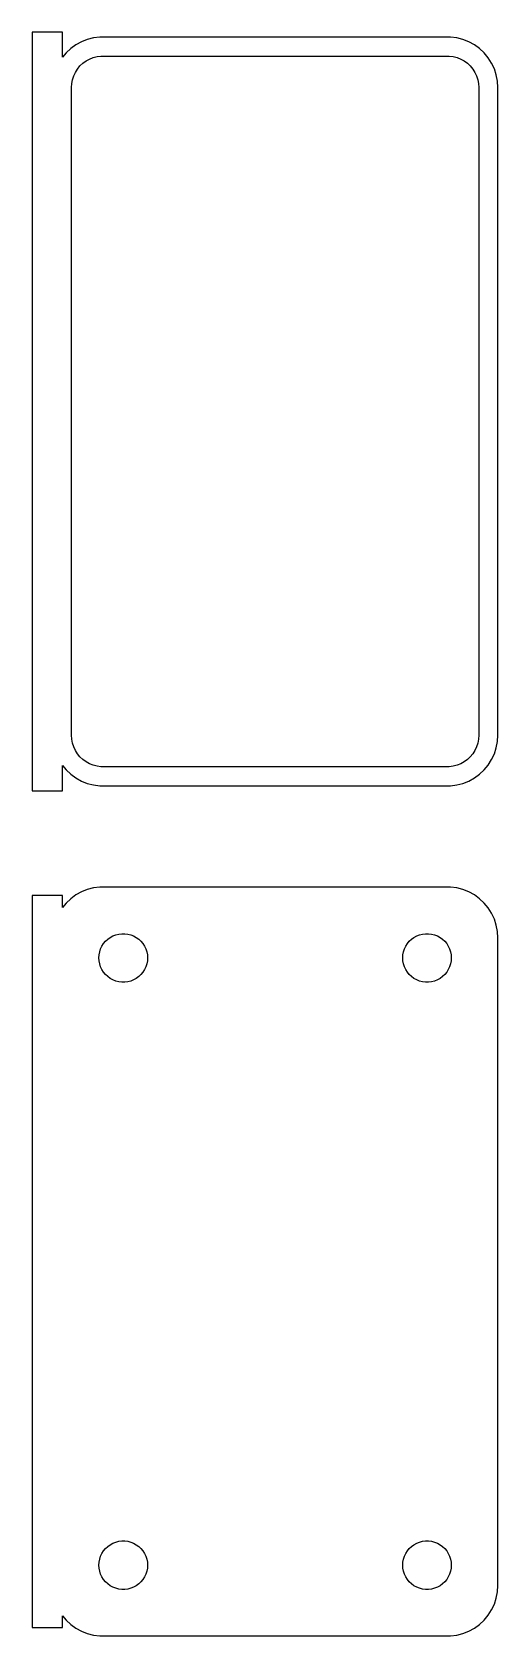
# Model space of a CAD drawing. Header units: metres. Extents: x -24 to 22, y 131 to 289.
import ezdxf

# ---------------------------------------------------------------- set-up
doc = ezdxf.new("R2010")
doc.units = ezdxf.units.M

msp = doc.modelspace()

# ---------------------------------------------------------------- linework, layer by layer
for p, q in [((-21, 289.479), (-24, 289.479)), ((-24, 289.479), (-24, 214.521)), ((-21, 286.993), (-21, 289.479)), ((-19.1289, 288.524), (-19.6791, 288.222)), ((-18.5451, 288.755), (-19.1289, 288.524)), ((-17.9369, 288.911), (-18.5451, 288.755)), ((-17.3139, 288.99), (-17.9369, 288.911)), ((17.3139, 288.99), (-17.3139, 288.99)), ((17.9369, 288.911), (17.3139, 288.99)), ((18.5451, 288.755), (17.9369, 288.911)), ((19.1289, 288.524), (18.5451, 288.755)), ((19.6791, 288.222), (19.1289, 288.524)), ((-20.6448, 287.423), (-21, 286.993)), ((-20.1871, 287.853), (-20.6448, 287.423)), ((-19.6791, 288.222), (-20.1871, 287.853)), ((-18.3254, 286.817), (-17.9619, 286.961)), ((-17.9619, 286.961), (-17.5833, 287.058)), ((-17.5833, 287.058), (-17.1954, 287.107)), ((-17.1954, 287.107), (17.1954, 287.107)), ((17.1954, 287.107), (17.5833, 287.058)), ((17.5833, 287.058), (17.9619, 286.961)), ((17.9619, 286.961), (18.3254, 286.817)), ((20.1871, 287.853), (19.6791, 288.222)), ((20.6448, 287.423), (20.1871, 287.853)), ((21.0451, 286.939), (20.6448, 287.423)), ((21.3815, 286.409), (21.0451, 286.939)), ((-19.8943, 285.146), (-19.7279, 285.5)), ((-19.7279, 285.5), (-19.5184, 285.83)), ((-19.5184, 285.83), (-19.2692, 286.131)), ((-19.2692, 286.131), (-18.9842, 286.399)), ((-18.9842, 286.399), (-18.668, 286.628)), ((-18.668, 286.628), (-18.3254, 286.817)), ((18.3254, 286.817), (18.668, 286.628)), ((18.668, 286.628), (18.9842, 286.399)), ((18.9842, 286.399), (19.2692, 286.131)), ((19.2692, 286.131), (19.5184, 285.83)), ((19.5184, 285.83), (19.7279, 285.5)), ((19.7279, 285.5), (19.8943, 285.146)), ((21.6489, 285.841), (21.3815, 286.409)), ((21.8429, 285.243), (21.6489, 285.841)), ((-20.1129, 284), (-20.0884, 284.39)), ((-20.1129, 220), (-20.1129, 284)), ((-20.0884, 284.39), (-20.0151, 284.774)), ((-20.0151, 284.774), (-19.8943, 285.146)), ((19.8943, 285.146), (20.0151, 284.774)), ((20.0151, 284.774), (20.0884, 284.39)), ((20.0884, 284.39), (20.1129, 284)), ((20.1129, 284), (20.1129, 220)), ((21.9606, 284.627), (21.8429, 285.243)), ((22, 284), (21.9606, 284.627)), ((22, 220), (22, 284)), ((-20.0884, 219.61), (-20.1129, 220)), ((-20.0151, 219.226), (-20.0884, 219.61)), ((-19.8943, 218.854), (-20.0151, 219.226)), ((-19.7279, 218.5), (-19.8943, 218.854)), ((19.8943, 218.854), (19.7279, 218.5)), ((20.0151, 219.226), (19.8943, 218.854)), ((20.0884, 219.61), (20.0151, 219.226)), ((20.1129, 220), (20.0884, 219.61)), ((21.6489, 218.159), (21.8429, 218.757)), ((21.8429, 218.757), (21.9606, 219.373)), ((21.9606, 219.373), (22, 220)), ((-19.5184, 218.17), (-19.7279, 218.5)), ((-19.2692, 217.869), (-19.5184, 218.17)), ((-18.9842, 217.601), (-19.2692, 217.869)), ((-18.668, 217.372), (-18.9842, 217.601)), ((-18.3254, 217.183), (-18.668, 217.372)), ((-17.9619, 217.039), (-18.3254, 217.183)), ((18.3254, 217.183), (17.9619, 217.039)), ((18.668, 217.372), (18.3254, 217.183)), ((18.9842, 217.601), (18.668, 217.372)), ((19.2692, 217.869), (18.9842, 217.601)), ((19.5184, 218.17), (19.2692, 217.869)), ((19.7279, 218.5), (19.5184, 218.17)), ((21.0451, 217.061), (21.3815, 217.591)), ((21.3815, 217.591), (21.6489, 218.159)), ((-21, 217.007), (-20.6448, 216.577)), ((-21, 214.521), (-21, 217.007)), ((-20.6448, 216.577), (-20.1871, 216.147)), ((-20.1871, 216.147), (-19.6791, 215.778)), ((-19.6791, 215.778), (-19.1289, 215.476)), ((-17.5833, 216.942), (-17.9619, 217.039)), ((-17.1954, 216.893), (-17.5833, 216.942)), ((17.1954, 216.893), (-17.1954, 216.893)), ((17.5833, 216.942), (17.1954, 216.893)), ((17.9619, 217.039), (17.5833, 216.942)), ((19.1289, 215.476), (19.6791, 215.778)), ((19.6791, 215.778), (20.1871, 216.147)), ((20.1871, 216.147), (20.6448, 216.577)), ((20.6448, 216.577), (21.0451, 217.061)), ((-24, 214.521), (-21, 214.521)), ((-19.1289, 215.476), (-18.5451, 215.245)), ((-18.5451, 215.245), (-17.9369, 215.089)), ((-17.9369, 215.089), (-17.3139, 215.01)), ((-17.3139, 215.01), (17.3139, 215.01)), ((17.3139, 215.01), (17.9369, 215.089)), ((17.9369, 215.089), (18.5451, 215.245)), ((18.5451, 215.245), (19.1289, 215.476)), ((-19.1289, 204.524), (-19.6791, 204.222)), ((-18.5451, 204.755), (-19.1289, 204.524)), ((-17.9369, 204.911), (-18.5451, 204.755)), ((-17.3139, 204.99), (-17.9369, 204.911)), ((17.3139, 204.99), (-17.3139, 204.99)), ((17.9369, 204.911), (17.3139, 204.99)), ((18.5451, 204.755), (17.9369, 204.911)), ((19.1289, 204.524), (18.5451, 204.755)), ((19.6791, 204.222), (19.1289, 204.524)), ((-21, 204.153), (-24, 204.153)), ((-24, 204.153), (-24, 131.847)), ((-21, 202.993), (-21, 204.153)), ((-20.6448, 203.423), (-21, 202.993)), ((-20.1871, 203.853), (-20.6448, 203.423)), ((-19.6791, 204.222), (-20.1871, 203.853)), ((20.1871, 203.853), (19.6791, 204.222)), ((20.6448, 203.423), (20.1871, 203.853)), ((21.0451, 202.939), (20.6448, 203.423)), ((21.3815, 202.409), (21.0451, 202.939)), ((21.6489, 201.841), (21.3815, 202.409)), ((21.8429, 201.243), (21.6489, 201.841)), ((-16.7495, 199.643), (-16.5298, 199.849)), ((-16.5298, 199.849), (-16.286, 200.026)), ((-16.286, 200.026), (-16.0219, 200.172)), ((-16.0219, 200.172), (-15.7416, 200.283)), ((-15.7416, 200.283), (-15.4497, 200.357)), ((-15.4497, 200.357), (-15.1507, 200.395)), ((-15.1507, 200.395), (-14.8493, 200.395)), ((-14.8493, 200.395), (-14.5503, 200.357)), ((-14.5503, 200.357), (-14.2583, 200.283)), ((-14.2583, 200.283), (-13.9781, 200.172)), ((-13.9781, 200.172), (-13.714, 200.026)), ((-13.714, 200.026), (-13.4702, 199.849)), ((-13.4702, 199.849), (-13.2505, 199.643)), ((13.2505, 199.643), (13.4702, 199.849)), ((13.4702, 199.849), (13.714, 200.026)), ((13.714, 200.026), (13.9781, 200.172)), ((13.9781, 200.172), (14.2583, 200.283)), ((14.2583, 200.283), (14.5503, 200.357)), ((14.5503, 200.357), (14.8493, 200.395)), ((14.8493, 200.395), (15.1507, 200.395)), ((15.1507, 200.395), (15.4497, 200.357)), ((15.4497, 200.357), (15.7416, 200.283)), ((15.7416, 200.283), (16.0219, 200.172)), ((16.0219, 200.172), (16.286, 200.026)), ((16.286, 200.026), (16.5298, 199.849)), ((16.5298, 199.849), (16.7495, 199.643)), ((21.9606, 200.627), (21.8429, 201.243)), ((22, 200), (21.9606, 200.627)), ((22, 136), (22, 200)), ((-17.4, 198), (-17.3811, 198.301)), ((-17.3811, 198.301), (-17.3246, 198.597)), ((-17.3246, 198.597), (-17.2315, 198.883)), ((-17.2315, 198.883), (-17.1031, 199.156)), ((-17.1031, 199.156), (-16.9416, 199.411)), ((-16.9416, 199.411), (-16.7495, 199.643)), ((-13.2505, 199.643), (-13.0583, 199.411)), ((-13.0583, 199.411), (-12.8969, 199.156)), ((-12.8969, 199.156), (-12.7685, 198.883)), ((-12.7685, 198.883), (-12.6754, 198.597)), ((-12.6754, 198.597), (-12.6189, 198.301)), ((-12.6189, 198.301), (-12.6, 198)), ((12.6, 198), (12.6189, 198.301)), ((12.6189, 198.301), (12.6754, 198.597)), ((12.6754, 198.597), (12.7685, 198.883)), ((12.7685, 198.883), (12.8969, 199.156)), ((12.8969, 199.156), (13.0583, 199.411)), ((13.0583, 199.411), (13.2505, 199.643)), ((16.7495, 199.643), (16.9416, 199.411)), ((16.9416, 199.411), (17.1031, 199.156)), ((17.1031, 199.156), (17.2315, 198.883)), ((17.2315, 198.883), (17.3246, 198.597)), ((17.3246, 198.597), (17.3811, 198.301)), ((17.3811, 198.301), (17.4, 198)), ((-17.3811, 197.699), (-17.4, 198)), ((-17.3246, 197.403), (-17.3811, 197.699)), ((-17.2315, 197.117), (-17.3246, 197.403)), ((-17.1031, 196.844), (-17.2315, 197.117)), ((-16.9416, 196.589), (-17.1031, 196.844)), ((-16.7495, 196.357), (-16.9416, 196.589)), ((-13.0583, 196.589), (-13.2505, 196.357)), ((-12.8969, 196.844), (-13.0583, 196.589)), ((-12.7685, 197.117), (-12.8969, 196.844)), ((-12.6754, 197.403), (-12.7685, 197.117)), ((-12.6189, 197.699), (-12.6754, 197.403)), ((-12.6, 198), (-12.6189, 197.699)), ((12.6189, 197.699), (12.6, 198)), ((12.6754, 197.403), (12.6189, 197.699)), ((12.7685, 197.117), (12.6754, 197.403)), ((12.8969, 196.844), (12.7685, 197.117)), ((13.0583, 196.589), (12.8969, 196.844)), ((13.2505, 196.357), (13.0583, 196.589)), ((16.9416, 196.589), (16.7495, 196.357)), ((17.1031, 196.844), (16.9416, 196.589)), ((17.2315, 197.117), (17.1031, 196.844)), ((17.3246, 197.403), (17.2315, 197.117)), ((17.3811, 197.699), (17.3246, 197.403)), ((17.4, 198), (17.3811, 197.699)), ((-16.5298, 196.151), (-16.7495, 196.357)), ((-16.286, 195.974), (-16.5298, 196.151)), ((-16.0219, 195.828), (-16.286, 195.974)), ((-15.7416, 195.717), (-16.0219, 195.828)), ((-15.4497, 195.643), (-15.7416, 195.717)), ((-15.1507, 195.605), (-15.4497, 195.643)), ((-14.8493, 195.605), (-15.1507, 195.605)), ((-14.5503, 195.643), (-14.8493, 195.605)), ((-14.2583, 195.717), (-14.5503, 195.643)), ((-13.9781, 195.828), (-14.2583, 195.717)), ((-13.714, 195.974), (-13.9781, 195.828)), ((-13.4702, 196.151), (-13.714, 195.974)), ((-13.2505, 196.357), (-13.4702, 196.151)), ((13.4702, 196.151), (13.2505, 196.357)), ((13.714, 195.974), (13.4702, 196.151)), ((13.9781, 195.828), (13.714, 195.974)), ((14.2583, 195.717), (13.9781, 195.828)), ((14.5503, 195.643), (14.2583, 195.717)), ((14.8493, 195.605), (14.5503, 195.643)), ((15.1507, 195.605), (14.8493, 195.605)), ((15.4497, 195.643), (15.1507, 195.605)), ((15.7416, 195.717), (15.4497, 195.643)), ((16.0219, 195.828), (15.7416, 195.717)), ((16.286, 195.974), (16.0219, 195.828)), ((16.5298, 196.151), (16.286, 195.974)), ((16.7495, 196.357), (16.5298, 196.151)), ((-16.9416, 139.411), (-16.7495, 139.643)), ((-16.7495, 139.643), (-16.5298, 139.849)), ((-16.5298, 139.849), (-16.286, 140.026)), ((-16.286, 140.026), (-16.0219, 140.172)), ((-16.0219, 140.172), (-15.7416, 140.283)), ((-15.7416, 140.283), (-15.4497, 140.357)), ((-15.4497, 140.357), (-15.1507, 140.395)), ((-15.1507, 140.395), (-14.8493, 140.395)), ((-14.8493, 140.395), (-14.5503, 140.357)), ((-14.5503, 140.357), (-14.2583, 140.283)), ((-14.2583, 140.283), (-13.9781, 140.172)), ((-13.9781, 140.172), (-13.714, 140.026)), ((-13.714, 140.026), (-13.4702, 139.849)), ((-13.4702, 139.849), (-13.2505, 139.643)), ((-13.2505, 139.643), (-13.0583, 139.411)), ((13.0583, 139.411), (13.2505, 139.643)), ((13.2505, 139.643), (13.4702, 139.849)), ((13.4702, 139.849), (13.714, 140.026)), ((13.714, 140.026), (13.9781, 140.172)), ((13.9781, 140.172), (14.2583, 140.283)), ((14.2583, 140.283), (14.5503, 140.357)), ((14.5503, 140.357), (14.8493, 140.395)), ((14.8493, 140.395), (15.1507, 140.395)), ((15.1507, 140.395), (15.4497, 140.357)), ((15.4497, 140.357), (15.7416, 140.283)), ((15.7416, 140.283), (16.0219, 140.172)), ((16.0219, 140.172), (16.286, 140.026)), ((16.286, 140.026), (16.5298, 139.849)), ((16.5298, 139.849), (16.7495, 139.643)), ((16.7495, 139.643), (16.9416, 139.411)), ((-17.4, 138), (-17.3811, 138.301)), ((-17.3811, 137.699), (-17.4, 138)), ((-17.3811, 138.301), (-17.3246, 138.597)), ((-17.3246, 138.597), (-17.2315, 138.883)), ((-17.2315, 138.883), (-17.1031, 139.156)), ((-17.1031, 139.156), (-16.9416, 139.411)), ((-13.0583, 139.411), (-12.8969, 139.156)), ((-12.8969, 139.156), (-12.7685, 138.883)), ((-12.7685, 138.883), (-12.6754, 138.597)), ((-12.6754, 138.597), (-12.6189, 138.301)), ((-12.6189, 138.301), (-12.6, 138)), ((-12.6, 138), (-12.6189, 137.699)), ((12.6, 138), (12.6189, 138.301)), ((12.6189, 137.699), (12.6, 138)), ((12.6189, 138.301), (12.6754, 138.597)), ((12.6754, 138.597), (12.7685, 138.883)), ((12.7685, 138.883), (12.8969, 139.156)), ((12.8969, 139.156), (13.0583, 139.411)), ((16.9416, 139.411), (17.1031, 139.156)), ((17.1031, 139.156), (17.2315, 138.883)), ((17.2315, 138.883), (17.3246, 138.597)), ((17.3246, 138.597), (17.3811, 138.301)), ((17.3811, 138.301), (17.4, 138)), ((17.4, 138), (17.3811, 137.699)), ((-17.3246, 137.403), (-17.3811, 137.699)), ((-17.2315, 137.117), (-17.3246, 137.403)), ((-17.1031, 136.844), (-17.2315, 137.117)), ((-16.9416, 136.589), (-17.1031, 136.844)), ((-16.7495, 136.357), (-16.9416, 136.589)), ((-16.5298, 136.151), (-16.7495, 136.357)), ((-13.2505, 136.357), (-13.4702, 136.151)), ((-13.0583, 136.589), (-13.2505, 136.357)), ((-12.8969, 136.844), (-13.0583, 136.589)), ((-12.7685, 137.117), (-12.8969, 136.844)), ((-12.6754, 137.403), (-12.7685, 137.117)), ((-12.6189, 137.699), (-12.6754, 137.403)), ((12.6754, 137.403), (12.6189, 137.699)), ((12.7685, 137.117), (12.6754, 137.403)), ((12.8969, 136.844), (12.7685, 137.117)), ((13.0583, 136.589), (12.8969, 136.844)), ((13.2505, 136.357), (13.0583, 136.589)), ((13.4702, 136.151), (13.2505, 136.357)), ((16.7495, 136.357), (16.5298, 136.151)), ((16.9416, 136.589), (16.7495, 136.357)), ((17.1031, 136.844), (16.9416, 136.589)), ((17.2315, 137.117), (17.1031, 136.844)), ((17.3246, 137.403), (17.2315, 137.117)), ((17.3811, 137.699), (17.3246, 137.403)), ((-16.286, 135.974), (-16.5298, 136.151)), ((-16.0219, 135.828), (-16.286, 135.974)), ((-15.7416, 135.717), (-16.0219, 135.828)), ((-15.4497, 135.643), (-15.7416, 135.717)), ((-15.1507, 135.605), (-15.4497, 135.643)), ((-14.8493, 135.605), (-15.1507, 135.605)), ((-14.5503, 135.643), (-14.8493, 135.605)), ((-14.2583, 135.717), (-14.5503, 135.643)), ((-13.9781, 135.828), (-14.2583, 135.717)), ((-13.714, 135.974), (-13.9781, 135.828)), ((-13.4702, 136.151), (-13.714, 135.974)), ((13.714, 135.974), (13.4702, 136.151)), ((13.9781, 135.828), (13.714, 135.974)), ((14.2583, 135.717), (13.9781, 135.828)), ((14.5503, 135.643), (14.2583, 135.717)), ((14.8493, 135.605), (14.5503, 135.643)), ((15.1507, 135.605), (14.8493, 135.605)), ((15.4497, 135.643), (15.1507, 135.605)), ((15.7416, 135.717), (15.4497, 135.643)), ((16.0219, 135.828), (15.7416, 135.717)), ((16.286, 135.974), (16.0219, 135.828)), ((16.5298, 136.151), (16.286, 135.974)), ((21.6489, 134.159), (21.8429, 134.757)), ((21.8429, 134.757), (21.9606, 135.373)), ((21.9606, 135.373), (22, 136)), ((21.0451, 133.061), (21.3815, 133.591)), ((21.3815, 133.591), (21.6489, 134.159)), ((-24, 131.847), (-21, 131.847)), ((-21, 131.847), (-21, 133.007)), ((-21, 133.007), (-20.6448, 132.577)), ((-20.6448, 132.577), (-20.1871, 132.147)), ((-20.1871, 132.147), (-19.6791, 131.778)), ((-19.6791, 131.778), (-19.1289, 131.476)), ((19.1289, 131.476), (19.6791, 131.778)), ((19.6791, 131.778), (20.1871, 132.147)), ((20.1871, 132.147), (20.6448, 132.577)), ((20.6448, 132.577), (21.0451, 133.061)), ((-19.1289, 131.476), (-18.5451, 131.245)), ((-18.5451, 131.245), (-17.9369, 131.089)), ((-17.9369, 131.089), (-17.3139, 131.01)), ((-17.3139, 131.01), (17.3139, 131.01)), ((17.3139, 131.01), (17.9369, 131.089)), ((17.9369, 131.089), (18.5451, 131.245)), ((18.5451, 131.245), (19.1289, 131.476))]:
    msp.add_line(p, q)

doc.saveas('drawing.dxf')
